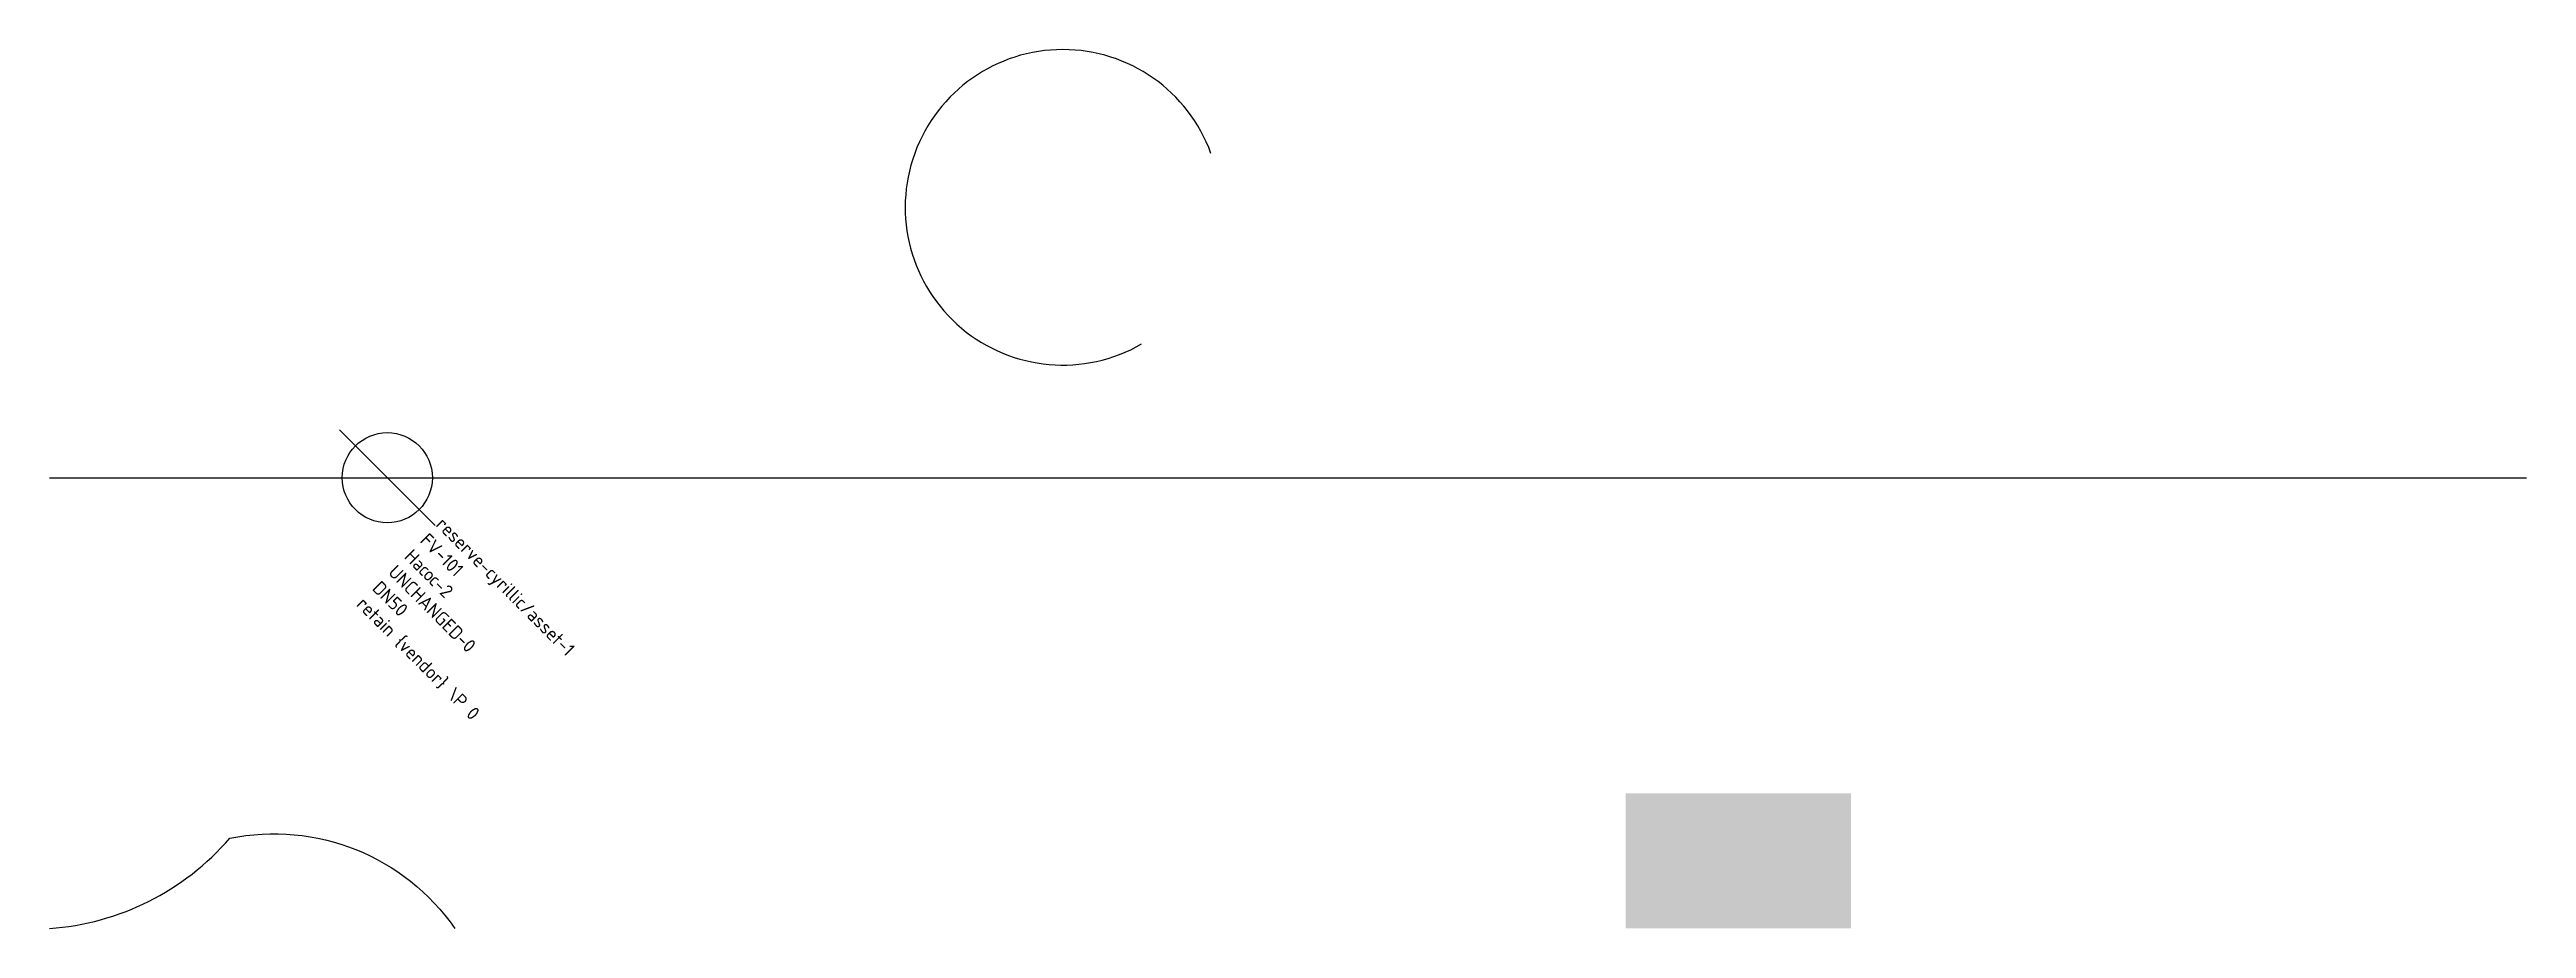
# Model space of a CAD drawing. Header units: metres. Extents: x 0 to 110, y 0 to 39.
import ezdxf

# ---------------------------------------------------------------- set-up
doc = ezdxf.new("R2010")
doc.units = ezdxf.units.M
doc.layers.add('LABEL', color=2, linetype='Continuous')
doc.layers.add('PIPE', color=3, linetype='Continuous')
doc.styles.add('textstyle3', font='Standard')

# ---------------------------------------------------------------- blocks, each defined once
blk = doc.blocks.new('ASSET')
blk.add_line((-3, 0), (3, 0))
blk.add_circle((0, 0), 2)
at = {"layer": 'LABEL', "style": 'textstyle3'}
for tag, p in [('ICT_ID', (3, 0)), ('TAG', (3, -1)), ('MODEL', (3, -2)), ('SERIAL', (3, -3)), ('SIZE', (3, -4)), ('VENDOR_PRIVATE', (3, -5))]:
    blk.add_attdef(tag, p, '', height=0.6, dxfattribs=at)

msp = doc.modelspace()

# ---------------------------------------------------------------- hatches: boundary and pattern name
at = {"transparency": 33554687}
msp.add_hatch(color=5, dxfattribs=at).paths.add_polyline_path([(70, 0), (80, 0), (80, 6), (70, 6)], flags=0)

# ---------------------------------------------------------------- linework, layer by layer
msp.add_lwpolyline([(0, 0, 0.2), (8, 4, -0.3), (18, 0)], format="xyb")
msp.add_arc((45, 32), 7, 20, 300)
at = {"layer": 'PIPE'}
msp.add_line((0, 20), (110, 20), dxfattribs=at)

# ---------------------------------------------------------------- block references
ref = msp.add_blockref('ASSET', (15, 20), dxfattribs=dict(at, rotation=315))
ref.add_attrib('ICT_ID', 'reserve-cyrillic/asset-1', (17.12, 17.88), dxfattribs={"layer": 'LABEL', "height": 0.6, "rotation": -45, "style": 'textstyle3'})
ref.add_attrib('TAG', 'FV-101', (16.41, 17.17), dxfattribs={"layer": 'LABEL', "height": 0.6, "rotation": -45, "style": 'textstyle3'})
ref.add_attrib('MODEL', 'Насос-2', (15.71, 16.46), dxfattribs={"layer": '0', "height": 0.6, "rotation": -45, "style": 'textstyle3'})
ref.add_attrib('SERIAL', 'UNCHANGED-0', (15, 15.76), dxfattribs={"layer": 'LABEL', "height": 0.6, "rotation": -45, "style": 'textstyle3'})
ref.add_attrib('SIZE', 'DN50', (14.29, 15.05), dxfattribs={"layer": 'LABEL', "height": 0.6, "rotation": -45, "style": 'textstyle3'})
ref.add_attrib('VENDOR_PRIVATE', 'retain {vendor} \\P 0', (13.59, 14.34), dxfattribs={"layer": 'LABEL', "height": 0.6, "rotation": -45, "style": 'textstyle3'})

doc.saveas('drawing.dxf')
